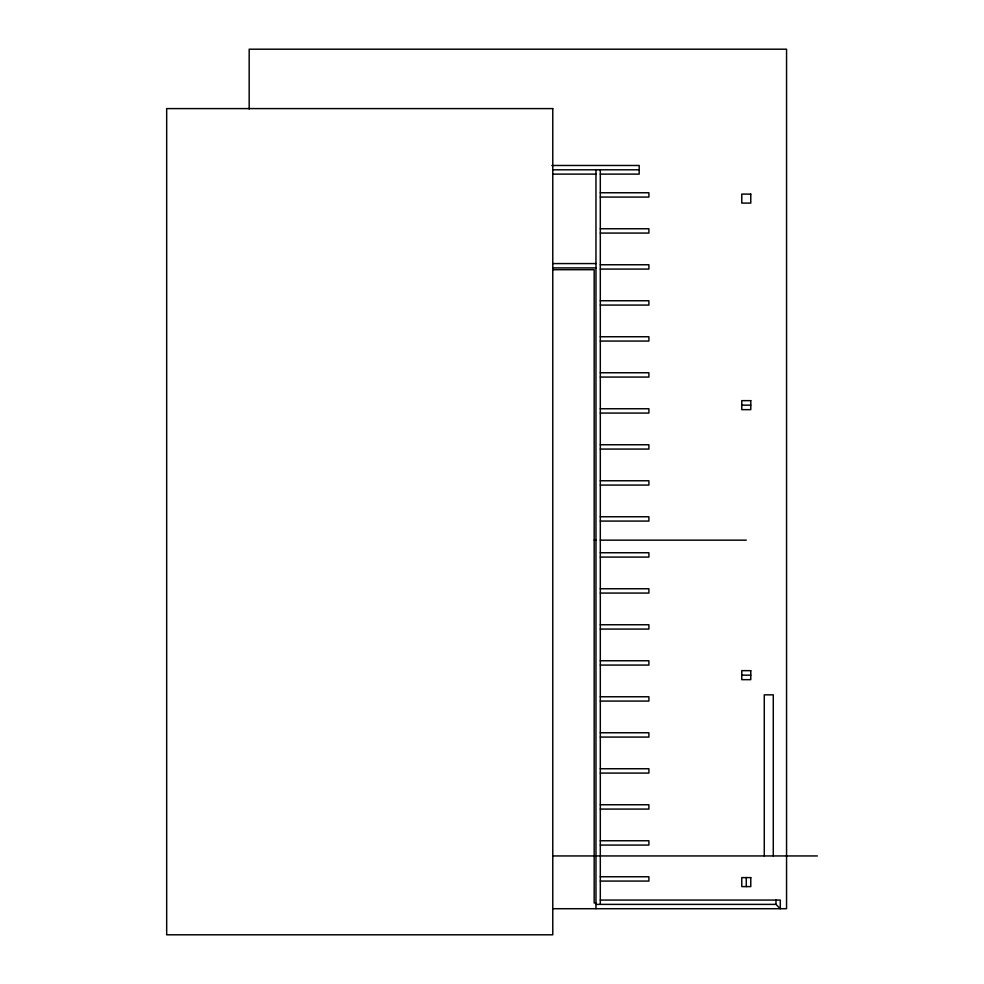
<?xml version="1.0" encoding="UTF-8"?>
<svg xmlns="http://www.w3.org/2000/svg" width="984" height="984" viewBox="0 0 984 984"><rect width="100%" height="100%" fill="white"/><g stroke="black" fill="none" stroke-linecap="round" stroke-linejoin="round"><path stroke-width="1.48" d="M551.852 165.484L639.182 165.484L639.182 174.119L600.302 174.119M553.131 169.802L639.182 169.802M553.131 174.119L595.972 174.119M600.302 192.753L648.899 192.753L648.899 197.071L600.302 197.071M600.302 228.755L648.899 228.755L648.899 233.073L600.302 233.073M553.131 263.577L595.972 263.577M600.302 264.757L648.899 264.757L648.899 269.075L600.302 269.075M553.131 267.906L595.972 267.906M552.947 269.702L594.176 269.702L594.176 903.017L595.972 903.017M600.302 300.747L648.899 300.747L648.899 305.077L600.302 305.077M600.302 336.749L648.899 336.749L648.899 341.067L600.302 341.067M600.302 372.752L648.899 372.752L648.899 377.069L600.302 377.069M741.776 405.15L750.78 405.15M600.302 408.754L648.899 408.754L648.899 413.071L600.302 413.071M600.302 444.756L648.899 444.756L648.899 449.073L600.302 449.073M600.302 480.758L648.899 480.758L648.899 485.075L600.302 485.075M600.302 516.76L648.899 516.76L648.899 521.077L600.302 521.077M594.176 540.154L595.972 540.154M600.302 540.154L746.278 540.154M600.302 552.75L648.899 552.75L648.899 557.079L600.302 557.079M600.302 588.752L648.899 588.752L648.899 593.069L600.302 593.069M600.302 624.754L648.899 624.754L648.899 629.071L600.302 629.071M600.302 660.756L648.899 660.756L648.899 665.073L600.302 665.073M741.776 675.159L750.78 675.159M600.302 696.758L648.899 696.758L648.899 701.075L600.302 701.075M600.302 732.76L648.899 732.76L648.899 737.077L600.302 737.077M600.302 768.75L648.899 768.75L648.899 773.08L600.302 773.08M600.302 804.752L648.899 804.752L648.899 809.082L600.302 809.082M600.302 840.754L648.899 840.754L648.899 845.071L600.302 845.071M552.774 855.945L817.323 855.945M600.302 876.756L648.899 876.756L648.899 881.074L600.302 881.074M600.302 900.065L780.3 900.065L780.3 908.712L775.982 904.382L595.972 904.382M552.774 908.712L786.56 908.712L786.56 49.2L249.173 49.2L249.173 109.064M775.982 900.065L775.982 904.382M773.276 855.945L773.276 694.839L764.273 694.839L764.273 855.945M746.278 877.605L746.278 886.609M600.302 169.802L600.302 904.382M595.972 169.802L595.972 908.712M552.774 108.597L166.677 108.597L166.677 934.8L552.774 934.8L552.774 108.597M750.78 194.106L741.776 194.106L741.776 203.098L750.78 203.098L750.78 194.106M750.78 400.648L741.776 400.648L741.776 409.651L750.78 409.651L750.78 400.648M750.78 670.658L741.776 670.658L741.776 679.661L750.78 679.661L750.78 670.658M750.78 877.605L741.776 877.605L741.776 886.609L750.78 886.609L750.78 877.605"/></g></svg>
